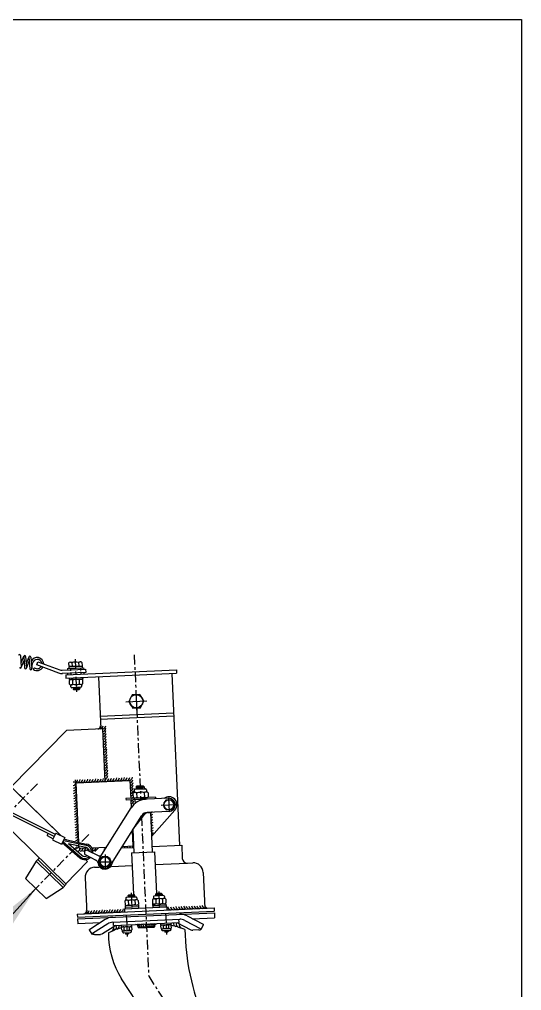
# Model space of a CAD drawing. Extents: x 0 to 267, y -90 to 34.
# Drawn here: x 247.83 to 266.96, y -2.94 to 34.08 of the extents above; entities that cross this region are included whole.
import ezdxf

# ---------------------------------------------------------------- set-up
doc = ezdxf.new("R2010")
doc.units = 0
doc.header["$LTSCALE"] = 0.3
doc.header["$MEASUREMENT"] = 0
doc.linetypes.add('CENTER', pattern=[2, 1.25, -0.25, 0.25, -0.25])
doc.linetypes.add('HIDDEN', pattern=[0.375, 0.25, -0.125])
doc.layers.get('0').update_dxf_attribs({"linetype": 'CONTINUOUS'})
for name, color, linetype in [('1', 1, 'CONTINUOUS'), ('HW', 6, 'CONTINUOUS'), ('NOTES', 2, 'CONTINUOUS')]:
    doc.layers.add(name, color=color, linetype=linetype)
doc.styles.add('ROMANS', font='ROMANS.shx')
doc.dimstyles.new('FRACTION', dxfattribs={"dimtxt": 0.125, "dimasz": 0.15, "dimexe": 0.12, "dimexo": 0.12, "dimgap": 0.05, "dimtad": 0, "dimtih": 1, "dimtoh": 1, "dimdec": 4, "dimzin": 4, "dimdsep": 46, "dimlunit": 5, "dimtxsty": 'ROMANS', "dimcen": 0.09, "dimclrd": 6, "dimclre": 6, "dimclrt": 256, "dimadec": 0, "dimazin": 0, "dimtfac": 0.72, "dimtdec": 4, "dimtofl": 0, "dimtmove": 0, "dimatfit": 3, "dimfxl": 1, "dimfrac": 2, "dimtolj": 1, "dimtzin": 4, "dimarcsym": 0})

# ---------------------------------------------------------------- blocks, each defined once
blk = doc.blocks.new('WELD')
at = {"layer": '1', "color": 41}
blk.add_arc((0.074, 0), 0.101, 141.8699, 218.1301, dxfattribs=at)
blk = doc.blocks.new('AN365-832e')
at = {"layer": 'HW'}
for p, q in [((-0.196, 0.121), (-0.196, 0.034)), ((-0.168, 0.189), (-0.168, 0.151)), ((-0.098, 0.155), (-0.147, 0.155)), ((0.127, 0.23), (-0.127, 0.23)), ((0.098, 0.155), (-0.098, 0.155)), ((-0.098, 0.121), (-0.098, 0.034)), ((-0.042, 0.284), (-0.062, 0.264)), ((-0.062, 0.23), (-0.062, 0.264)), ((0.042, 0.284), (-0.042, 0.284)), ((0.062, 0.264), (0.042, 0.284)), ((0.062, 0.23), (0.062, 0.264)), ((0.147, 0.155), (0.098, 0.155)), ((0.098, 0.121), (0.098, 0.034)), ((0.168, 0.189), (0.168, 0.151)), ((0.196, 0.121), (0.196, 0.034))]:
    blk.add_line(p, q, dxfattribs=at)
at = {"layer": 'HW', "color": 41}
for p, q in [((0.062, 0.244), (-0.062, 0.244)), ((0.042, 0.264), (-0.042, 0.264))]:
    blk.add_line(p, q, dxfattribs=at)
at = {"layer": 'HW'}
for centre, radius, start, end in [((-0.147, 0.103), 0.0524, 20.57, 159.43), ((-0.147, 0.052), 0.0524, 200.57, 339.43), ((-0.127, 0.189), 0.0408, 90, 180), ((0, -0.003), 0.159, 51.7868, 128.2132), ((0, 0.159), 0.159, 231.7868, 308.2132), ((0.147, 0.103), 0.0524, 20.57, 159.43), ((0.147, 0.052), 0.0524, 200.57, 339.43), ((0.127, 0.189), 0.0408, 0, 90)]:
    blk.add_arc(centre, radius, start, end, dxfattribs=at)

msp = doc.modelspace()

# ---------------------------------------------------------------- linework, layer by layer
at = {"color": 41}
for p, q in [((249.70461, 9.53985), (249.71013, 9.41733)), ((249.71013, 9.41733), (250.21902, 9.44026)), ((249.71097, 9.39857), (250.21986, 9.4215)), ((249.71097, 9.39857), (249.71367, 9.33863)), ((249.76766, 9.41992), (249.7685, 9.40117)), ((249.7678, 9.57323), (250.14873, 9.59039)), ((249.83183, 9.54558), (249.83735, 9.42306)), ((250.08628, 9.55704), (250.0918, 9.43453)), ((250.16149, 9.43767), (250.16233, 9.41891)), ((250.2135, 9.56278), (250.21902, 9.44026)), ((250.21986, 9.4215), (250.22257, 9.36156)), ((249.73027, 8.97036), (249.73297, 8.91042)), ((250.17716, 8.93044), (249.7965, 8.91329)), ((249.86817, 8.74106), (249.86166, 8.88571)), ((250.12244, 8.75252), (250.11592, 8.89717)), ((250.23916, 8.99329), (250.24186, 8.93336)), ((250.24957, 8.75825), (250.24305, 8.90289)), ((249.74104, 8.73533), (249.73452, 8.87998)), ((250.18642, 8.72489), (249.80576, 8.70773)), ((250.17542, 8.61851), (249.82745, 8.60283)), ((249.87656, 8.60504), (249.87927, 8.5451)), ((250.12901, 8.55636), (249.87927, 8.5451)), ((249.87927, 8.5451), (249.91059, 8.51648)), ((250.1021, 8.58518), (249.90217, 8.57617)), ((250.10039, 8.52504), (249.91059, 8.51648)), ((250.10039, 8.52504), (250.12901, 8.55636)), ((250.12631, 8.6163), (250.12901, 8.55636)), ((252.26846, 8.45091), (252.30106, 7.72738)), ((251.88777, 8.06657), (252.69154, 8.10278)), ((253.22744, 4.11924), (253.82746, 4.15363)), ((253.50828, 4.40979), (253.53923, 3.86967))]:
    msp.add_line(p, q, dxfattribs=at)
at = {"color": 2}
for p, q in [((252.08885, 0.77915), (252.11395, 0.22204)), ((253.13717, 0.82987), (253.16227, 0.27276)), ((251.96845, 0.67424), (251.97115, 0.6143)), ((252.2182, 0.68549), (252.2209, 0.62556)), ((253.01693, 0.72149), (253.01963, 0.66155)), ((253.26667, 0.73274), (253.26937, 0.6728))]:
    msp.add_line(p, q, dxfattribs=at)
at = {"color": 41}
for points in [[(252.44147, 7.83958), (252.5753, 8.09755), (252.41881, 8.34243), (252.12848, 8.32935), (251.99465, 8.07138), (252.15114, 7.8265)], [(253.64308, 3.95475), (253.74069, 4.14865), (253.62156, 4.33014), (253.40484, 4.31772), (253.30723, 4.12381), (253.42635, 3.94233)]]:
    msp.add_lwpolyline(points, close=True, dxfattribs=at)
for centre, radius in [((252.28497, 8.08446), 0.25168), ((253.52396, 4.13623), 0.188)]:
    msp.add_circle(centre, radius, dxfattribs=at)
for centre, radius, start, end in [((249.77052, 9.49167), 0.08164, 41.324865, 143.835135), ((249.97033, 9.30099), 0.28108, 65.638495, 119.521505), ((250.15219, 9.50887), 0.08164, 41.324865, 143.835135), ((249.80039, 8.83184), 0.08158, 41.324865, 143.835135), ((250.00006, 8.6413), 0.28088, 65.638495, 119.521505), ((250.18178, 8.84902), 0.08158, 41.324865, 143.835135), ((249.80231, 8.7892), 0.08158, 221.324865, 323.835135), ((249.98403, 8.99693), 0.28088, 245.638495, 299.521505), ((250.1837, 8.80639), 0.08158, 221.324865, 323.835135)]:
    msp.add_arc(centre, radius, start, end, dxfattribs=at)
at = {"layer": '1'}
for p, q in [((249.41416, 2.96229), (241.93897, 10.28758)), ((247.87164, 9.82899), (247.90369, 9.39063)), ((247.89245, 9.5443), (247.99994, 9.80874)), ((247.90113, 9.37445), (248.00862, 9.63889)), ((247.99739, 9.79256), (248.02943, 9.3542)), ((248.0692, 9.79781), (248.10124, 9.35945)), ((248.09001, 9.51312), (248.1975, 9.77756)), ((248.19494, 9.76138), (248.22699, 9.32302)), ((248.26675, 9.76662), (248.29879, 9.32827)), ((248.09869, 9.34327), (248.20618, 9.60771)), ((248.29845, 9.32003), (248.33182, 9.53141)), ((248.35672, 9.30434), (248.40018, 9.36175)), ((248.49328, 9.47611), (248.53642, 9.59198)), ((249.33895, 9.16127), (248.49328, 9.47611)), ((248.53642, 9.59198), (249.3668, 9.28284)), ((249.46527, 9.26738), (250.35043, 9.30727)), ((249.59947, 9.0896), (253.81273, 9.27945)), ((249.65843, 9.33615), (250.2778, 9.36405)), ((250.35043, 9.30727), (250.356, 9.18375)), ((250.356, 9.18375), (249.45454, 9.14313)), ((249.6051, 8.96472), (253.81836, 9.15457)), ((250.84138, 9.02043), (250.93085, 7.03492)), ((253.63854, 9.14647), (253.93384, 2.59312)), ((250.9089, 7.52195), (253.70606, 7.64799)), ((250.9143, 7.40207), (253.71146, 7.52811)), ((251.00952, 7.03573), (249.62475, 6.97332)), ((251.10001, 5.02803), (251.00952, 7.03573)), ((249.62475, 6.97332), (247.51648, 4.82192)), ((249.16144, 2.9298), (243.62462, 5.69562)), ((249.20255, 3.0121), (243.66573, 5.77792)), ((247.51648, 4.82192), (249.35939, 3.01594)), ((249.99434, 4.9782), (252.0404, 5.0704)), ((250.09685, 2.70352), (249.99434, 4.9782)), ((252.0404, 5.0704), (252.07147, 4.38103)), ((249.61893, 1.1095), (246.30561, 4.35638)), ((253.01051, 4.42343), (251.89165, 4.37292)), ((253.51268, 4.38598), (251.89435, 4.31292)), ((252.07417, 4.32104), (252.08745, 4.02633)), ((250.90746, 2.13797), (252.08529, 4.0229)), ((251.34126, 1.88866), (252.49262, 3.73122)), ((252.155, 3.19366), (252.59362, 3.7662)), ((253.53523, 3.88649), (252.69336, 3.84848)), ((252.73589, 3.84046), (252.82638, 3.84454)), ((252.82638, 3.84454), (252.8939, 2.34606)), ((252.82759, 3.81773), (252.86157, 3.85608)), ((252.86768, 2.92805), (253.75599, 3.93066)), ((248.8853, 2.96378), (248.92686, 3.04698)), ((248.8853, 2.96378), (249.11988, 2.8466)), ((249.22489, 3.05683), (249.09753, 2.80187)), ((249.22489, 3.05683), (249.56484, 2.88702)), ((252.1271, 3.14627), (252.15294, 2.57293)), ((252.155, 3.19366), (252.19461, 2.31455)), ((249.09753, 2.80187), (249.43748, 2.63206)), ((249.56484, 2.88702), (249.43748, 2.63206)), ((249.45982, 2.67679), (249.50051, 2.65646)), ((249.51332, 2.78085), (249.49142, 2.73701)), ((249.5425, 2.84229), (249.58319, 2.82196)), ((249.55267, 2.62161), (250.12964, 2.1208)), ((249.64238, 2.80119), (250.38933, 2.64066)), ((249.69739, 2.66151), (250.36306, 2.51845)), ((249.69739, 2.66151), (250.21158, 2.2152)), ((252.8849, 2.54586), (254.01375, 2.59672)), ((254.01375, 2.59672), (254.03626, 2.09723)), ((250.10689, 2.48074), (250.10267, 2.57441)), ((250.10689, 2.48074), (250.42045, 2.49487)), ((250.35708, 2.22718), (250.74678, 2.03252)), ((250.44087, 2.39492), (250.83057, 2.20025)), ((250.58324, 2.5022), (251.15104, 2.52779)), ((250.85574, 2.51448), (250.69996, 2.35552)), ((250.85574, 2.51448), (250.70088, 2.35646)), ((251.05675, 2.46348), (251.11242, 2.46599)), ((251.05675, 2.46348), (251.06039, 2.38272)), ((251.13397, 2.52702), (251.13509, 2.50226)), ((251.7191, 2.49332), (252.18561, 2.51435)), ((251.75771, 2.55513), (252.15294, 2.57293)), ((252.1047, 2.3105), (252.98381, 2.35011)), ((252.1047, 2.3105), (252.17666, 0.71365)), ((252.98381, 2.35011), (253.05576, 0.75327)), ((248.46445, 1.98881), (248.06094, 1.33415)), ((249.49295, 0.98094), (248.46445, 1.98881)), ((249.55594, 1.04522), (248.52745, 2.05309)), ((250.4234, 1.97329), (249.5975, 1.1305)), ((250.4234, 1.97329), (250.34708, 2.04808)), ((250.40951, 2.05913), (250.3734, 2.02228)), ((253.00587, 1.86061), (254.21887, 1.91526)), ((254.23462, 1.91597), (254.43442, 1.92498)), ((250.69821, 1.75662), (250.8662, 1.76419)), ((251.3345, 1.78529), (252.12676, 1.82099)), ((254.83114, 1.56247), (254.89281, 0.19386)), ((248.8466, 0.56425), (248.06094, 1.33415)), ((250.3357, 1.3599), (250.39737, -0.00871)), ((248.8466, 0.56425), (249.49295, 0.98094)), ((250.03773, -0.02491), (255.25244, 0.21006)), ((250.04336, -0.14979), (255.25807, 0.08519)), ((250.04606, -0.20973), (255.26077, 0.02525)), ((251.83051, 0.17599), (253.44887, 0.24891)), ((251.83051, 0.17599), (251.83591, 0.05611)), ((253.44887, 0.24891), (253.45427, 0.12904)), ((255.25244, 0.21006), (255.25807, 0.08519)), ((255.26077, 0.02525), (255.26932, -0.16456)), ((250.03773, -0.02491), (250.04336, -0.14979)), ((250.04606, -0.20973), (250.05461, -0.39953)), ((250.90507, -0.36121), (250.05461, -0.39953)), ((251.3864, -0.33952), (253.93754, -0.22457)), ((251.41886, -0.46319), (251.41324, -0.33831)), ((251.41886, -0.46319), (253.91633, -0.35065)), ((253.61582, -0.42726), (253.61299, -0.36432)), ((253.91633, -0.35065), (253.9107, -0.22578)), ((254.41887, -0.20288), (255.26932, -0.16456)), ((250.60916, -0.79365), (250.50521, -0.63141)), ((251.72504, -0.51245), (251.72221, -0.44952)), ((251.72504, -0.51245), (252.11734, -0.49478)), ((252.11734, -0.49478), (252.11451, -0.43184)), ((252.35991, -0.5319), (252.35491, -0.42101)), ((252.37661, -0.54716), (252.35991, -0.5319)), ((252.37661, -0.54716), (252.97001, -0.52042)), ((252.97001, -0.52042), (252.98528, -0.50372)), ((252.98528, -0.50372), (252.98028, -0.39283)), ((253.22352, -0.44493), (253.22068, -0.382)), ((253.61582, -0.42726), (253.22352, -0.44493)), ((254.67194, -0.63147), (254.44016, -0.64191)), ((254.75248, -0.60695), (254.84141, -0.43602)), ((250.69157, -0.81082), (250.92335, -0.80038)), ((253.35639, -4.99234), (251.72147, -2.49033))]:
    msp.add_line(p, q, dxfattribs=at)
at = {"layer": '1', "color": 41, "linetype": 'CENTER'}
for p, q in [((249.95263, 9.69383), (250.01018, 8.41658)), ((252.20506, 9.85803), (252.45493, 4.31274)), ((248.51434, 4.94008), (246.23084, 2.60988)), ((252.27614, 4.81506), (252.27974, 4.73514)), ((252.58782, 4.8291), (252.59142, 4.74919)), ((252.4819, 3.71407), (252.75701, -2.39119)), ((250.47242, 3.00916), (248.19498, 0.68513))]:
    msp.add_line(p, q, dxfattribs=at)
at = {"layer": '1', "color": 4, "linetype": 'Continuous'}
for p, q in [((249.65843, 9.33615), (249.66113, 9.27621)), ((250.2778, 9.36405), (250.28051, 9.30411)), ((249.6667, 9.15269), (249.6694, 9.09275)), ((250.28607, 9.1806), (250.28877, 9.12066)), ((248.59044, 2.11737), (248.46445, 1.98881)), ((249.61893, 1.1095), (249.49295, 0.98094)), ((251.09657, -0.23883), (250.51435, -0.61089)), ((253.8341, -0.35436), (254.36566, -0.63013)), ((254.12964, -0.26688), (254.74296, -0.58506)), ((254.21714, -0.09822), (254.83046, -0.41641)), ((251.19888, -0.39893), (250.61666, -0.77099)), ((251.50109, -0.45948), (250.99649, -0.78194)), ((251.421, -0.51066), (251.42736, -0.65165)), ((253.91847, -0.39813), (253.92482, -0.53912))]:
    msp.add_line(p, q, dxfattribs=at)
at = {"layer": '1', "color": 4, "linetype": 'HIDDEN'}
for p, q in [((249.77831, 9.34155), (249.78277, 9.24261)), ((250.15793, 9.35865), (250.16238, 9.25986)), ((249.78526, 9.18745), (249.78928, 9.09815)), ((250.16487, 9.20457), (250.16889, 9.11526))]:
    msp.add_line(p, q, dxfattribs=at)
at = {"layer": '1', "color": 4, "linetype": 'CENTER'}
for p, q in [((253.81273, 9.27945), (253.81836, 9.15457)), ((249.59947, 9.0896), (249.6051, 8.96472)), ((251.89165, 4.37292), (251.89435, 4.31292)), ((252.23401, 4.32826), (252.23994, 4.19649)), ((253.01051, 4.42343), (253.01321, 4.36343))]:
    msp.add_line(p, q, dxfattribs=at)
at = {"layer": '1', "color": 41}
for p, q in [((249.73297, 8.91042), (250.24186, 8.93336)), ((249.79088, 8.63625), (249.78869, 8.68485)), ((250.20884, 8.65508), (250.20665, 8.70368)), ((252.27614, 4.81506), (252.31429, 4.85682)), ((252.27614, 4.81506), (252.58782, 4.8291)), ((252.31429, 4.85682), (252.54606, 4.86726)), ((252.54606, 4.86726), (252.58782, 4.8291)), ((252.15233, 4.5737), (252.15926, 4.41986)), ((252.19882, 4.69147), (252.20132, 4.63599)), ((252.22441, 4.61178), (252.65895, 4.63136)), ((252.23696, 4.73321), (252.63419, 4.75111)), ((252.29745, 4.58024), (252.30439, 4.4264)), ((252.308, 4.77646), (252.5556, 4.78761)), ((252.58771, 4.59331), (252.59464, 4.43947)), ((252.67594, 4.71296), (252.67844, 4.65749)), ((252.73283, 4.59985), (252.73977, 4.44601)), ((252.23448, 4.38841), (252.66902, 4.40799)), ((249.49142, 2.73701), (250.16045, 2.15629)), ((249.51332, 2.78085), (250.37945, 2.59471)), ((251.09359, 2.23807), (251.09359, 1.69707)), ((250.79659, 1.96407), (251.39759, 1.96407)), ((253.04554, 0.75281), (253.01693, 0.72149)), ((253.23535, 0.76136), (253.04554, 0.75281)), ((253.26667, 0.73274), (253.23535, 0.76136)), ((251.8479, 0.47235), (251.85441, 0.3277)), ((251.88862, 0.57552), (251.89081, 0.52692)), ((251.91104, 0.50571), (252.2917, 0.52286)), ((251.92204, 0.61209), (252.27001, 0.62777)), ((251.96845, 0.67424), (251.99707, 0.70556)), ((251.96845, 0.67424), (252.2182, 0.68549)), ((251.97503, 0.47808), (251.98154, 0.33343)), ((251.99091, 0.64522), (252.19783, 0.65455)), ((251.99707, 0.70556), (252.18688, 0.71411)), ((252.18688, 0.71411), (252.2182, 0.68549)), ((252.22929, 0.48954), (252.23581, 0.34489)), ((252.30658, 0.59435), (252.30877, 0.54575)), ((252.35642, 0.49527), (252.36294, 0.35062)), ((252.89637, 0.5196), (252.90289, 0.37495)), ((252.9371, 0.62276), (252.93929, 0.57416)), ((253.33901, 0.57006), (252.95835, 0.5529)), ((253.31849, 0.67501), (252.97051, 0.65933)), ((253.26667, 0.73274), (253.01693, 0.72149)), ((253.0235, 0.52532), (253.03002, 0.38068)), ((253.24691, 0.70182), (253.03999, 0.69249)), ((253.27776, 0.53678), (253.28428, 0.39213)), ((253.35506, 0.6416), (253.35725, 0.593)), ((253.4049, 0.54251), (253.41141, 0.39786)), ((251.85579, 0.29725), (252.36431, 0.32017)), ((251.85579, 0.29725), (251.86119, 0.17737)), ((251.85849, 0.23731), (252.36701, 0.26023)), ((251.86119, 0.17737), (252.36971, 0.20029)), ((252.36431, 0.32017), (252.36971, 0.20029)), ((253.41279, 0.36741), (252.90426, 0.3445)), ((252.90426, 0.3445), (252.90966, 0.22462)), ((253.41549, 0.30747), (252.90696, 0.28456)), ((253.41819, 0.24753), (252.90966, 0.22462)), ((253.41279, 0.36741), (253.41819, 0.24753)), ((252.98528, -0.50372), (252.35991, -0.5319))]:
    msp.add_line(p, q, dxfattribs=at)
at = {"layer": '1', "color": 6, "linetype": 'CENTER'}
for p, q in [((253.39988, 0.00305), (253.43654, -0.81045)), ((251.9014, -0.06447), (251.93806, -0.87797))]:
    msp.add_line(p, q, dxfattribs=at)
at = {"layer": '1', "color": 2, "linetype": 'CENTER'}
msp.add_line((252.75701, -2.39119), (258.25181, -10.98979), dxfattribs=at)
at = {"layer": '1', "color": 41}
msp.add_lwpolyline([(251.20213, 1.77607), (251.31067, 1.96407), (251.20213, 2.15207), (250.98504, 2.15207), (250.8765, 1.96407), (250.98504, 1.77607)], close=True, dxfattribs=at)
for radius in [0.219, 0.188]:
    msp.add_circle((251.09359, 1.96407), radius, dxfattribs=at)
at = {"layer": '1'}
for centre, radius, start, end in [((247.83574, 9.82637), 0.036, 4.180949, 184.180949), ((248.03329, 9.79518), 0.036, 4.180949, 184.180949), ((248.23085, 9.764), 0.036, 4.180949, 184.180949), ((248.50762, 9.50366), 0.25, 1.373897, 156.337762), ((248.50762, 9.50366), 0.178, 11.009239, 171.03), ((247.86778, 9.38801), 0.036, 184.180949, 4.180949), ((248.06534, 9.35683), 0.036, 184.180949, 4.180949), ((248.26289, 9.32564), 0.036, 184.180949, 4.180949), ((248.50762, 9.50366), 0.25, 232.870886, 332.497033), ((248.50762, 9.50366), 0.178, 232.870886, 329.607049), ((249.45402, 9.51713), 0.25, 249.58, 272.58), ((249.45402, 9.51713), 0.374, 249.58, 272.58), ((250.78954, 7.16187), 0.13749, 281.261643, 352.855861), ((250.89145, 7.16646), 0.13749, 281.261643, 352.855861), ((250.98267, 7.17057), 0.13749, 281.261643, 352.855861), ((250.98717, 7.07067), 0.13749, 281.261643, 352.855861), ((250.99168, 6.97077), 0.13749, 281.261643, 352.855861), ((250.99618, 6.87088), 0.13749, 281.261643, 352.855861), ((251.00068, 6.77098), 0.13749, 281.261643, 352.855861), ((251.00518, 6.67108), 0.13749, 281.261643, 352.855861), ((251.00968, 6.57118), 0.13749, 281.261643, 352.855861), ((251.01418, 6.47128), 0.13749, 281.261643, 352.855861), ((251.01868, 6.37138), 0.13749, 281.261643, 352.855861), ((251.02319, 6.27148), 0.13749, 281.261643, 352.855861), ((251.02769, 6.17158), 0.13749, 281.261643, 352.855861), ((251.03219, 6.07169), 0.13749, 281.261643, 352.855861), ((251.03669, 5.97179), 0.13749, 281.261643, 352.855861), ((251.04119, 5.87189), 0.13749, 281.261643, 352.855861), ((251.04569, 5.77199), 0.13749, 281.261643, 352.855861), ((251.05019, 5.67209), 0.13749, 281.261643, 352.855861), ((251.0547, 5.57219), 0.13749, 281.261643, 352.855861), ((251.0592, 5.47229), 0.13749, 281.261643, 352.855861), ((251.0637, 5.3724), 0.13749, 281.261643, 352.855861), ((251.0682, 5.2725), 0.13749, 281.261643, 352.855861), ((251.90315, 5.20027), 0.13749, 281.261643, 352.855861), ((252.00305, 5.20477), 0.13749, 281.261643, 352.855861), ((249.91396, 4.86665), 0.13749, 54.225642, 105.852216), ((249.85735, 5.00797), 0.13749, 281.261643, 352.855861), ((249.86185, 4.90807), 0.13749, 281.261643, 352.855861), ((249.85693, 4.98285), 0.13749, 358.064819, 48.549427), ((249.9079, 5.08438), 0.13749, 310.912897, 3.929473), ((250.00508, 5.11474), 0.13749, 281.261643, 352.855861), ((250.10497, 5.11924), 0.13749, 281.261643, 352.855861), ((250.20487, 5.12375), 0.13749, 281.261643, 352.855861), ((250.30477, 5.12825), 0.13749, 281.261643, 352.855861), ((250.40467, 5.13275), 0.13749, 281.261643, 352.855861), ((250.50457, 5.13725), 0.13749, 281.261643, 352.855861), ((250.60447, 5.14175), 0.13749, 281.261643, 352.855861), ((250.70437, 5.14625), 0.13749, 281.261643, 352.855861), ((250.80427, 5.15075), 0.13749, 281.261643, 352.855861), ((250.90416, 5.15526), 0.13749, 281.261643, 352.855861), ((251.00406, 5.15976), 0.13749, 281.261643, 352.855861), ((251.10396, 5.16426), 0.13749, 281.261643, 352.855861), ((251.20386, 5.16876), 0.13749, 281.261643, 352.855861), ((251.30376, 5.17326), 0.13749, 281.261643, 352.855861), ((251.40366, 5.17776), 0.13749, 281.261643, 352.855861), ((251.50356, 5.18226), 0.13749, 281.261643, 352.855861), ((251.60345, 5.18677), 0.13749, 281.261643, 352.855861), ((251.70335, 5.19127), 0.13749, 281.261643, 352.855861), ((251.80325, 5.19577), 0.13749, 281.261643, 352.855861), ((252.01897, 5.10539), 0.13749, 281.261643, 352.855861), ((252.02347, 5.00549), 0.13749, 281.261643, 352.855861), ((252.02797, 4.90559), 0.13749, 281.261643, 352.855861), ((249.86635, 4.80817), 0.13749, 281.261643, 352.855861), ((249.87085, 4.70827), 0.13749, 281.261643, 352.855861), ((249.87535, 4.60837), 0.13749, 281.261643, 352.855861), ((249.87985, 4.50847), 0.13749, 281.261643, 352.855861), ((252.03248, 4.80569), 0.13749, 281.261643, 352.855861), ((252.03698, 4.70579), 0.13749, 281.261643, 352.855861), ((252.04148, 4.60589), 0.13749, 281.261643, 325.222487), ((253.52396, 4.13623), 0.31, 318.458959, 128.834054), ((249.88435, 4.40857), 0.13749, 281.261643, 352.855861), ((249.88886, 4.30868), 0.13749, 281.261643, 352.855861), ((249.89336, 4.20878), 0.13749, 281.261643, 352.855861), ((249.89786, 4.10888), 0.13749, 281.261643, 352.855861), ((252.05048, 4.4061), 0.13749, 281.261643, 323.846672), ((252.05498, 4.3062), 0.13749, 281.261643, 352.855861), ((252.67044, 3.65726), 0.69, 92.584733, 148), ((252.05948, 4.2063), 0.13749, 281.261643, 302.428299), ((252.04598, 4.506), 0.13749, 296.194414, 325.222487), ((252.05948, 4.2063), 0.13749, 333.682511, 352.855861), ((253.52396, 4.13623), 0.25, 272.584733, 92.584733), ((249.90236, 4.00898), 0.13749, 281.261643, 352.855861), ((249.90686, 3.90908), 0.13749, 281.261643, 352.855861), ((249.91136, 3.80918), 0.13749, 281.261643, 352.855861), ((252.70463, 3.59874), 0.25, 92.584733, 148), ((252.74445, 3.65065), 0.19, 92.58, 142.544664), ((252.92448, 3.77403), 0.09537, 108.160051, 176.451058), ((252.92898, 3.67413), 0.09537, 108.160051, 176.451058), ((249.91586, 3.70928), 0.13749, 281.261643, 352.855861), ((249.92037, 3.60939), 0.13749, 281.261643, 352.855861), ((249.92487, 3.50949), 0.13749, 281.261643, 352.855861), ((249.92937, 3.40959), 0.13749, 281.261643, 352.855861), ((252.93349, 3.57423), 0.09537, 108.160051, 176.451058), ((252.93799, 3.47433), 0.09537, 108.160051, 176.451058), ((252.94249, 3.37444), 0.09537, 108.160051, 176.451058), ((252.94699, 3.27454), 0.09537, 108.160051, 176.451058), ((249.93387, 3.30969), 0.13749, 281.261643, 352.855861), ((249.93837, 3.20979), 0.13749, 281.261643, 352.855861), ((249.94287, 3.10989), 0.13749, 281.261643, 352.855861), ((249.94737, 3.00999), 0.13749, 281.261643, 352.855861), ((252.1045, 3.20731), 0.13749, 281.261643, 293.831391), ((252.109, 3.10741), 0.13749, 281.261643, 293.831391), ((252.1, 3.30721), 0.13749, 289.950855, 293.831391), ((252.95149, 3.17464), 0.09537, 108.160051, 176.451058), ((252.95599, 3.07474), 0.09537, 108.160051, 176.451058), ((252.96049, 2.97484), 0.09537, 108.160051, 176.451058), ((252.96324, 2.9138), 0.09537, 108.160051, 176.451058), ((249.38879, 2.43281), 0.25, 49.042014, 63.456404), ((249.69491, 3.04561), 0.25, 243.456404, 257.870794), ((249.95188, 2.9101), 0.13749, 281.261643, 352.855861), ((249.95638, 2.8102), 0.13749, 314.921689, 352.855861), ((250.32629, 2.34736), 0.3, 351.666361, 77.870794), ((252.1135, 3.00752), 0.13749, 281.261643, 293.831391), ((252.118, 2.90762), 0.13749, 281.261643, 293.831391), ((252.1225, 2.80772), 0.13749, 281.261643, 293.831391), ((249.96088, 2.7103), 0.13749, 285.156718, 299.318563), ((249.96538, 2.6104), 0.13749, 285.156718, 345.229733), ((250.02279, 2.5002), 0.13749, 281.261643, 352.855861), ((250.12268, 2.5047), 0.13749, 281.261643, 352.855861), ((250.22258, 2.5092), 0.13749, 281.261643, 352.855861), ((250.39898, 2.31105), 0.09375, 63.456404, 243.456404), ((250.32629, 2.34736), 0.175, 5.84877, 77.870794), ((250.32248, 2.5137), 0.13749, 307.438462, 340.892293), ((250.42238, 2.5182), 0.13749, 285.550067, 300.952014), ((250.52228, 2.5227), 0.13749, 313.354893, 352.855861), ((250.62218, 2.5272), 0.13749, 281.261643, 352.855861), ((251.62116, 2.57222), 0.13749, 325.32994, 352.855861), ((251.72106, 2.57672), 0.13749, 325.32994, 352.855861), ((251.82096, 2.58122), 0.13749, 325.32994, 352.855861), ((251.92086, 2.58572), 0.13749, 325.32994, 352.855861), ((252.02076, 2.59022), 0.13749, 325.32994, 352.855861), ((252.12701, 2.70782), 0.13749, 281.261643, 293.831391), ((250.32629, 2.34736), 0.3, 229.042014, 315.246447), ((250.32629, 2.34736), 0.175, 229.042014, 301.064039), ((250.69092, 1.92069), 0.125, 6.148448, 63.456404), ((251.09359, 1.96407), 0.28, 186.148448, 354.765501), ((250.88643, 2.31208), 0.125, 243.456404, 300.764361), ((251.09359, 1.96407), 0.25473, 136.944512, 341.163737), ((254.22607, 2.10578), 0.19, 182.58, 272.58), ((254.45152, 1.54536), 0.38, 2.58, 92.58), ((250.71531, 1.37701), 0.38, 92.58, 182.58), ((250.25682, 0.12101), 0.13749, 281.261643, 352.855861), ((250.35672, 0.12551), 0.13749, 281.261643, 352.855861), ((250.45662, 0.13002), 0.13749, 281.261643, 352.855861), ((250.55652, 0.13452), 0.13749, 281.261643, 352.855861), ((250.65642, 0.13902), 0.13749, 281.261643, 352.855861), ((250.75632, 0.14352), 0.13749, 281.261643, 352.855861), ((250.85621, 0.14802), 0.13749, 281.261643, 352.855861), ((250.95611, 0.15252), 0.13749, 281.261643, 352.855861), ((251.05601, 0.15702), 0.13749, 281.261643, 352.855861), ((251.15591, 0.16153), 0.13749, 281.261643, 352.855861), ((251.25581, 0.16603), 0.13749, 281.261643, 352.855861), ((251.35571, 0.17053), 0.13749, 281.261643, 352.855861), ((251.45561, 0.17503), 0.13749, 281.261643, 352.855861), ((251.5555, 0.17953), 0.13749, 281.261643, 352.855861), ((251.6554, 0.18403), 0.13749, 281.261643, 352.855861), ((251.7553, 0.18853), 0.13749, 281.261643, 305.422212), ((253.52264, 0.26817), 0.13749, 239.737788, 263.898357), ((253.62254, 0.27267), 0.13749, 192.304139, 263.898357), ((253.72244, 0.27717), 0.13749, 192.304139, 263.898357), ((253.82234, 0.28167), 0.13749, 192.304139, 263.898357), ((253.92223, 0.28618), 0.13749, 192.304139, 263.898357), ((254.02213, 0.29068), 0.13749, 192.304139, 263.898357), ((254.12203, 0.29518), 0.13749, 192.304139, 263.898357), ((254.22193, 0.29968), 0.13749, 192.304139, 263.898357), ((254.32183, 0.30418), 0.13749, 192.304139, 263.898357), ((254.42173, 0.30868), 0.13749, 192.304139, 263.898357), ((254.52163, 0.31318), 0.13749, 192.304139, 263.898357), ((254.62152, 0.31769), 0.13749, 192.304139, 263.898357), ((254.72142, 0.32219), 0.13749, 192.304139, 263.898357), ((254.82132, 0.32669), 0.13749, 192.304139, 263.898357), ((254.92122, 0.33119), 0.13749, 192.304139, 263.898357), ((255.02112, 0.33569), 0.13749, 192.304139, 263.898357), ((251.4035, -0.71914), 0.57, 92.58, 122.58), ((251.4035, -0.71914), 0.38, 92.58, 122.58), ((253.83588, -0.36611), 0.1402, 177.743323, 250.717281), ((253.94689, -0.39929), 0.1402, 161.957347, 248.931567), ((253.95465, -0.60418), 0.57, 62.58, 92.58), ((253.95465, -0.60418), 0.38, 62.58, 92.58), ((252.82699, -3.94438), 3.57786, 107.8607, 116.663376), ((251.28306, -0.56234), 0.1402, 298.014148, 3.008648), ((251.3928, -0.51437), 0.1402, 296.228433, 23.202653), ((251.50038, -0.47135), 0.1402, 294.442719, 7.416677), ((252.82699, -3.94438), 3.57786, 68.496624, 77.2993), ((254.0605, -0.43719), 0.1402, 182.151352, 247.145852), ((263.13395, -0.48202), 8.99647, 180.850481, 203.21193), ((254.51237, -0.74646), 3.29094, 180.009498, 211.998946)]:
    msp.add_arc(centre, radius, start, end, dxfattribs=at)
at = {"layer": '1', "color": 41}
for centre, radius, start, end in [((249.7537, 8.68322), 0.03503, 2.485008, 65.275263), ((249.82587, 8.63782), 0.03503, 182.58, 272.58), ((250.17385, 8.6535), 0.03503, 272.58, 2.58), ((250.24165, 8.70521), 0.03503, 119.884737, 182.674992), ((252.22751, 4.51874), 0.09313, 41.324865, 143.835135), ((252.16137, 4.63424), 0.03999, 299.884737, 2.674992), ((252.23876, 4.69327), 0.03999, 92.58, 182.58), ((252.45545, 4.30123), 0.32064, 65.638495, 119.521505), ((252.66289, 4.53836), 0.09313, 41.324865, 143.835135), ((252.66458, 4.50097), 0.09313, 221.324865, 323.835135), ((252.63599, 4.71116), 0.03999, 2.58, 92.58), ((252.71839, 4.65934), 0.03999, 182.485008, 245.275263), ((252.2292, 4.48135), 0.09313, 221.324865, 323.835135), ((252.05048, 4.4061), 0.13749, 351.691579, 352.855861), ((252.43665, 4.71848), 0.32064, 245.638495, 299.521505), ((250.32629, 2.34736), 0.253, 355.206153, 77.870794), ((250.32629, 2.34736), 0.253, 229.042014, 311.706656), ((251.91376, 0.42421), 0.08158, 41.324865, 143.835135), ((251.85581, 0.52539), 0.03503, 299.884737, 2.674992), ((251.92361, 0.57709), 0.03503, 92.58, 182.58), ((252.11343, 0.23367), 0.28088, 65.638495, 119.521505), ((252.29515, 0.44139), 0.08158, 41.324865, 143.835135), ((252.27159, 0.59277), 0.03503, 2.58, 92.58), ((252.34376, 0.54737), 0.03503, 182.485008, 245.275263), ((252.96224, 0.47145), 0.08158, 41.324865, 143.835135), ((252.96416, 0.42882), 0.08158, 221.324865, 323.835135), ((252.90429, 0.57263), 0.03503, 299.884737, 2.674992), ((252.97209, 0.62434), 0.03503, 92.58, 182.58), ((253.1619, 0.28091), 0.28088, 65.638495, 119.521505), ((253.14588, 0.63655), 0.28088, 245.638495, 299.521505), ((253.34363, 0.48864), 0.08158, 41.324865, 143.835135), ((253.34555, 0.44601), 0.08158, 221.324865, 323.835135), ((253.32006, 0.64002), 0.03503, 2.58, 92.58), ((253.39224, 0.59462), 0.03503, 182.485008, 245.275263), ((251.91568, 0.38158), 0.08158, 221.324865, 323.835135), ((252.0974, 0.5893), 0.28088, 245.638495, 299.521505), ((252.29707, 0.39876), 0.08158, 221.324865, 323.835135)]:
    msp.add_arc(centre, radius, start, end, dxfattribs=at)
at = {"layer": '1', "extrusion": (0, 0, -1)}
for centre, start_param, end_param in [((250.58741, -0.62212), -0.19681103, 0.53318676), ((250.68979, -0.78233), -1.576706, 0.53318676), ((250.92161, -0.77189), -2.65360238, -1.57620552)]:
    msp.add_ellipse(centre, major_axis=(-0.08407, -0.00379), ratio=0.33914703, start_param=start_param, end_param=end_param, dxfattribs=at)
at = {"layer": '1'}
for centre, start_param, end_param in [((254.43933, -0.61338), -2.65360238, -1.57620552), ((254.67115, -0.60293), -1.576706, 0.53318676), ((254.75871, -0.43416), -0.19681103, 0.53318676)]:
    msp.add_ellipse(centre, major_axis=(0.08407, 0.00379), ratio=0.33914703, start_param=start_param, end_param=end_param, dxfattribs=at)
at = {"layer": 'NOTES'}
for p, q in [((206.96459, 34.0771), (266.96459, 34.0771)), ((266.96459, 34.0771), (266.96459, -25.9229))]:
    msp.add_line(p, q, dxfattribs=at)

# ---------------------------------------------------------------- block references
at = {"layer": '1'}
for name, p, rotation in [('AN365-832e', (251.92119, -0.50362), 182.5799999999995), ('WELD', (252.30973, -0.47093), 227.5800000000003), ('WELD', (252.37331, -0.46807), 227.5800000000003), ('WELD', (252.44509, -0.46483), 227.5800000000003), ('WELD', (252.52604, -0.46118), 227.5800000000003), ('WELD', (252.61471, -0.45719), 227.5800000000003)]:
    msp.add_blockref(name, p, dxfattribs=dict(at, rotation=rotation))
at = {"layer": '1', "xscale": -1}
for name, p, rotation in [('WELD', (252.72479, -0.45223), 137.5800000000003), ('WELD', (252.81346, -0.44823), 137.5800000000003), ('WELD', (252.89441, -0.44459), 137.5800000000003), ('WELD', (252.96619, -0.44135), 137.5800000000003), ('WELD', (253.02976, -0.43849), 137.5800000000003), ('AN365-832e', (253.41967, -0.43609), 182.5800000000004)]:
    msp.add_blockref(name, p, dxfattribs=dict(at, rotation=rotation))

# ---------------------------------------------------------------- leaders
at = {"layer": 'NOTES'}
msp.add_leader([(248.45377, 0.9492), (239.98521, -8.34137), (238.36738, -8.34137)], dimstyle='FRACTION', override={"dimasz": 2, "dimgap": 0.05, "dimtad": 0}, dxfattribs=at)

doc.saveas('drawing.dxf')
